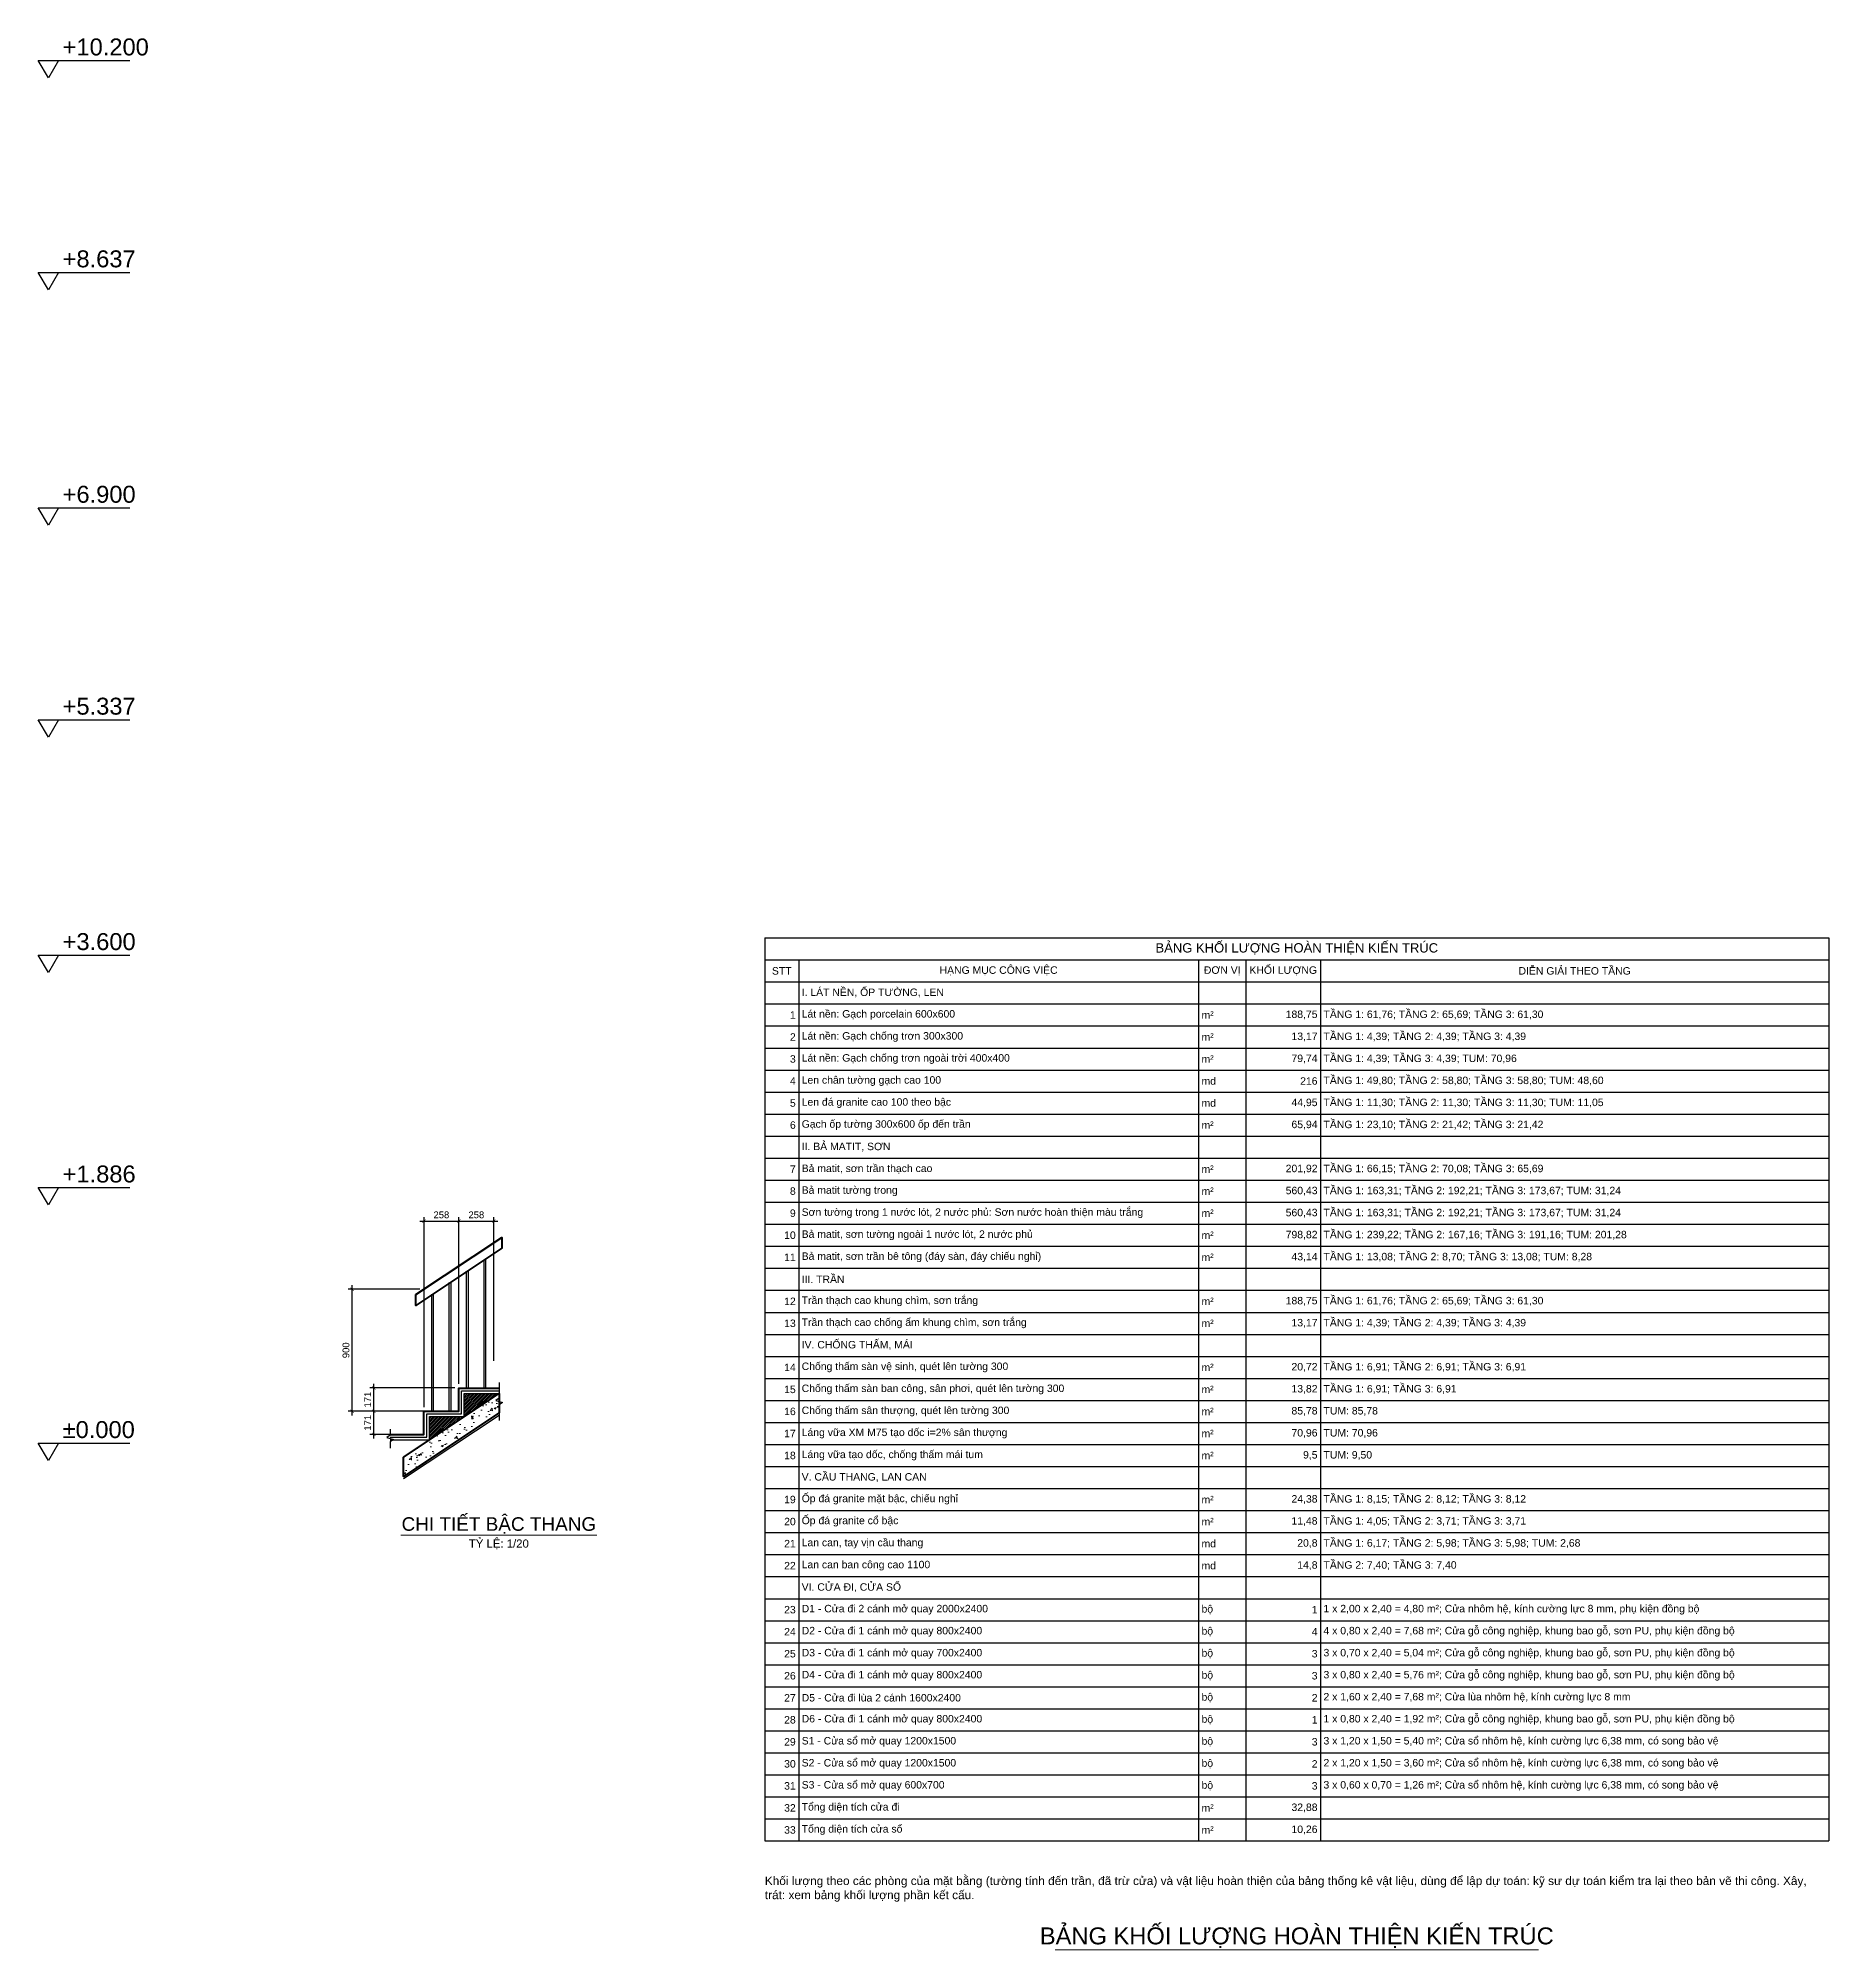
# Model space of a CAD drawing. Header units: millimetres. Extents: x -4035 to 257357, y -7136 to 22735.
# Drawn here: x 216997 to 230207, y -5137 to 8965 of the extents above; entities that cross this region are included whole.
import ezdxf
from ezdxf.enums import TextEntityAlignment as Align

# ---------------------------------------------------------------- set-up
doc = ezdxf.new("R2010")
doc.units = ezdxf.units.MM
doc.header["$LTSCALE"] = 40
for name, color, linetype, lineweight in [('A-ANNO-DIMS', 1, 'Continuous', 18), ('A-ANNO-SYMB', 7, 'Continuous', 25), ('A-ANNO-TEXT', 7, 'Continuous', 18), ('A-DETL', 7, 'Continuous', 25), ('A-DETL-OTLN', 7, 'Continuous', 50), ('A-DETL-PATT', 8, 'Continuous', 9)]:
    doc.layers.add(name, color=color, linetype=linetype, lineweight=lineweight)
doc.styles.add('MCP-ARIAL', font='arial.ttf')
doc.dimstyles.new('MCP-1-20', dxfattribs={"dimscale": 20, "dimtxt": 2.5, "dimasz": 1.2, "dimexe": 1.5, "dimexo": 1.5, "dimgap": 1, "dimtad": 1, "dimdec": 0, "dimdsep": 46, "dimtxsty": 'MCP-ARIAL', "dimblk": 'ARCHTICK', "dimblk1": 'ARCHTICK', "dimblk2": 'ARCHTICK', "dimcen": 0.09, "dimdle": 1.5, "dimclrd": 256, "dimclre": 256, "dimclrt": 256, "dimadec": 0, "dimazin": 0, "dimtfac": 1, "dimtdec": 4, "dimtix": 1, "dimtmove": 2, "dimatfit": 3, "dimfxl": 1, "dimtolj": 1, "dimtzin": 0, "dimarcsym": 0})

# ---------------------------------------------------------------- blocks, each defined once
blk = doc.blocks.new('MCP_COTE')
blk.add_line((-1.5, 2.55), (12, 2.55))
blk.add_lwpolyline([(0, 0), (-1.5, 2.55), (1.5, 2.55)], close=True)
at = {"style": 'MCP-ARIAL'}
blk.add_attdef('COTE', (2.1, 3.3), '', height=2.5, dxfattribs=at)
blk = doc.blocks.new('_ArchTick')
at = {"color": 0, "linetype": 'ByBlock', "const_width": 0.15}
blk.add_lwpolyline([(-0.5, -0.5), (0.5, 0.5)], dxfattribs=at)
blk = doc.blocks.new('*D290')
at = {"layer": 'A-ANNO-DIMS', "lineweight": -2, "transparency": 16777216}
for p, q in [((219813, -1164), (219443, -1164)), ((219473, -1365), (219473, -1134)), ((219813, -1335), (219443, -1335))]:
    blk.add_line(p, q, dxfattribs=at)
at = {"layer": 'Defpoints', "color": 0, "transparency": 16777216}
for p in [(219473, -1164), (219843, -1164), (219843, -1335)]:
    blk.add_point(p, dxfattribs=at)
at = {"layer": 'A-ANNO-DIMS', "lineweight": -2, "transparency": 16777216, "xscale": 24, "yscale": 24, "zscale": 24}
for p, rotation in [((219473, -1164), 90), ((219473, -1335), 270)]:
    blk.add_blockref('_ArchTick', p, dxfattribs=dict(at, rotation=rotation))
at = {"layer": 'A-ANNO-DIMS', "transparency": 16777216, "insert": (219427, -1249), "char_height": 50, "attachment_point": 5, "rotation": 90, "style": 'MCP-ARIAL'}
blk.add_mtext('\\A1;171', dxfattribs=at)
blk = doc.blocks.new('*D291')
at = {"layer": 'A-ANNO-DIMS', "lineweight": -2, "transparency": 16777216}
for p, q in [((219473, -1194), (219473, -962)), ((220070, -992), (219443, -992)), ((220070, -1164), (219443, -1164))]:
    blk.add_line(p, q, dxfattribs=at)
at = {"layer": 'Defpoints', "color": 0, "transparency": 16777216}
for p in [(219473, -992), (220100, -992), (220100, -1164)]:
    blk.add_point(p, dxfattribs=at)
at = {"layer": 'A-ANNO-DIMS', "lineweight": -2, "transparency": 16777216, "xscale": 24, "yscale": 24, "zscale": 24}
for p, rotation in [((219473, -992), 90), ((219473, -1164), 270)]:
    blk.add_blockref('_ArchTick', p, dxfattribs=dict(at, rotation=rotation))
at = {"layer": 'A-ANNO-DIMS', "transparency": 16777216, "insert": (219427, -1078), "char_height": 50, "attachment_point": 5, "rotation": 90, "style": 'MCP-ARIAL'}
blk.add_mtext('\\A1;171', dxfattribs=at)
blk = doc.blocks.new('*D292')
at = {"layer": 'A-ANNO-DIMS', "lineweight": -2, "transparency": 16777216}
for p, q in [((219813, -264), (219283, -264)), ((219313, -1194), (219313, -234)), ((219813, -1164), (219283, -1164))]:
    blk.add_line(p, q, dxfattribs=at)
at = {"layer": 'Defpoints', "color": 0, "transparency": 16777216}
for p in [(219313, -264), (219843, -264), (219843, -1164)]:
    blk.add_point(p, dxfattribs=at)
at = {"layer": 'A-ANNO-DIMS', "lineweight": -2, "transparency": 16777216, "xscale": 24, "yscale": 24, "zscale": 24}
for p, rotation in [((219313, -264), 90), ((219313, -1164), 270)]:
    blk.add_blockref('_ArchTick', p, dxfattribs=dict(at, rotation=rotation))
at = {"layer": 'A-ANNO-DIMS', "transparency": 16777216, "insert": (219267, -714), "char_height": 50, "attachment_point": 5, "rotation": 90, "style": 'MCP-ARIAL'}
blk.add_mtext('\\A1;900', dxfattribs=at)
blk = doc.blocks.new('*D293')
at = {"layer": 'A-ANNO-DIMS', "lineweight": -2, "transparency": 16777216}
for p, q in [((219813, 239), (220130, 239)), ((219843, -1134), (219843, 269)), ((220100, -962), (220100, 269))]:
    blk.add_line(p, q, dxfattribs=at)
at = {"layer": 'Defpoints', "color": 0, "transparency": 16777216}
for p in [(220100, 239), (220100, -992), (219843, -1164)]:
    blk.add_point(p, dxfattribs=at)
at = {"layer": 'A-ANNO-DIMS', "lineweight": -2, "transparency": 16777216, "xscale": 24, "yscale": 24, "zscale": 24, "rotation": 180}
blk.add_blockref('_ArchTick', (219843, 239), dxfattribs=at)
at = {"layer": 'A-ANNO-DIMS', "lineweight": -2, "transparency": 16777216, "xscale": 24, "yscale": 24, "zscale": 24}
blk.add_blockref('_ArchTick', (220100, 239), dxfattribs=at)
at = {"layer": 'A-ANNO-DIMS', "transparency": 16777216, "insert": (219971, 285), "char_height": 50, "attachment_point": 5, "style": 'MCP-ARIAL'}
blk.add_mtext('\\A1;258', dxfattribs=at)
blk = doc.blocks.new('*D294')
at = {"layer": 'A-ANNO-DIMS', "lineweight": -2, "transparency": 16777216}
for p, q in [((220070, 239), (220388, 239)), ((220100, -962), (220100, 269)), ((220358, -791), (220358, 269))]:
    blk.add_line(p, q, dxfattribs=at)
at = {"layer": 'Defpoints', "color": 0, "transparency": 16777216}
for p in [(220358, 239), (220358, -821), (220100, -992)]:
    blk.add_point(p, dxfattribs=at)
at = {"layer": 'A-ANNO-DIMS', "lineweight": -2, "transparency": 16777216, "xscale": 24, "yscale": 24, "zscale": 24, "rotation": 180}
blk.add_blockref('_ArchTick', (220100, 239), dxfattribs=at)
at = {"layer": 'A-ANNO-DIMS', "lineweight": -2, "transparency": 16777216, "xscale": 24, "yscale": 24, "zscale": 24}
blk.add_blockref('_ArchTick', (220358, 239), dxfattribs=at)
at = {"layer": 'A-ANNO-DIMS', "transparency": 16777216, "insert": (220229, 285), "char_height": 50, "attachment_point": 5, "style": 'MCP-ARIAL'}
blk.add_mtext('\\A1;258', dxfattribs=at)
blk = doc.blocks.new('*T295')
at = {"layer": 'A-ANNO-TEXT', "color": 0, "linetype": 'ByBlock', "lineweight": -2, "transparency": 16777216}
for p, q in [((0, 0), (7850, 0)), ((0, 0), (0, -6662.5)), ((7850, 0), (7850, -6662.5)), ((0, -162.5), (7850, -162.5)), ((250, -162.5), (250, -6662.5)), ((3200, -162.5), (3200, -6662.5)), ((3550, -162.5), (3550, -6662.5)), ((4100, -162.5), (4100, -6662.5)), ((0, -325), (7850, -325)), ((0, -487.5), (7850, -487.5)), ((0, -650), (7850, -650)), ((0, -812.5), (7850, -812.5)), ((0, -975), (7850, -975)), ((0, -1137.5), (7850, -1137.5)), ((0, -1300), (7850, -1300)), ((0, -1462.5), (7850, -1462.5)), ((0, -1625), (7850, -1625)), ((0, -1787.5), (7850, -1787.5)), ((0, -1950), (7850, -1950)), ((0, -2112.5), (7850, -2112.5)), ((0, -2275), (7850, -2275)), ((0, -2437.5), (7850, -2437.5)), ((0, -2600), (7850, -2600)), ((0, -2762.5), (7850, -2762.5)), ((0, -2925), (7850, -2925)), ((0, -3087.5), (7850, -3087.5)), ((0, -3250), (7850, -3250)), ((0, -3412.5), (7850, -3412.5)), ((0, -3575), (7850, -3575)), ((0, -3737.5), (7850, -3737.5)), ((0, -3900), (7850, -3900)), ((0, -4062.5), (7850, -4062.5)), ((0, -4225), (7850, -4225)), ((0, -4387.5), (7850, -4387.5)), ((0, -4550), (7850, -4550)), ((0, -4712.5), (7850, -4712.5)), ((0, -4875), (7850, -4875)), ((0, -5037.5), (7850, -5037.5)), ((0, -5200), (7850, -5200)), ((0, -5362.5), (7850, -5362.5)), ((0, -5525), (7850, -5525)), ((0, -5687.5), (7850, -5687.5)), ((0, -5850), (7850, -5850)), ((0, -6012.5), (7850, -6012.5)), ((0, -6175), (7850, -6175)), ((0, -6337.5), (7850, -6337.5)), ((0, -6500), (7850, -6500)), ((0, -6662.5), (7850, -6662.5))]:
    blk.add_line(p, q, dxfattribs=at)
at = {"layer": 'A-ANNO-TEXT', "color": 0, "transparency": 16777216, "style": 'MCP-ARIAL'}
for s, insert, char_height, width, attachment_point in [('BẢNG KHỐI LƯỢNG HOÀN THIỆN KIẾN TRÚC', (3925, -81.25), 68.75, 7806, 5), ('STT', (125, -243.75), 55, 206, 5), ('HẠNG MỤC CÔNG VIỆC', (1725, -243.75), 55, 2906, 5), ('ĐƠN VỊ', (3375, -243.75), 55, 306, 5), ('KHỐI LƯỢNG', (3825, -243.75), 55, 506, 5), ('DIỄN GIẢI THEO TẦNG', (5975, -243.75), 55, 3706, 5), ('I. LÁT NỀN, ỐP TƯỜNG, LEN', (272, -406.25), 55, 2906, 4), ('1', (228, -568.75), 55, 206, 6), ('Lát nền: Gạch porcelain 600x600', (272, -568.75), 55, 2906, 4), ('m²', (3222, -568.75), 55, 306, 4), ('188,75', (4078, -568.75), 55, 506, 6), ('TẦNG 1: 61,76; TẦNG 2: 65,69; TẦNG 3: 61,30', (4122, -568.75), 55, 3706, 4), ('2', (228, -731.25), 55, 206, 6), ('Lát nền: Gạch chống trơn 300x300', (272, -731.25), 55, 2906, 4), ('m²', (3222, -731.25), 55, 306, 4), ('13,17', (4078, -731.25), 55, 506, 6), ('TẦNG 1: 4,39; TẦNG 2: 4,39; TẦNG 3: 4,39', (4122, -731.25), 55, 3706, 4), ('TẦNG 1: 4,39; TẦNG 3: 4,39; TUM: 70,96', (4122, -893.75), 55, 3706, 4), ('3', (228, -893.75), 55, 206, 6), ('Lát nền: Gạch chống trơn ngoài trời 400x400', (272, -893.75), 55, 2906, 4), ('m²', (3222, -893.75), 55, 306, 4), ('79,74', (4078, -893.75), 55, 506, 6), ('4', (228, -1056.25), 55, 206, 6), ('Len chân tường gạch cao 100', (272, -1056.25), 55, 2906, 4), ('md', (3222, -1056.25), 55, 306, 4), ('216', (4078, -1056.25), 55, 506, 6), ('TẦNG 1: 49,80; TẦNG 2: 58,80; TẦNG 3: 58,80; TUM: 48,60', (4122, -1056.25), 55, 3706, 4), ('5', (228, -1218.75), 55, 206, 6), ('Len đá granite cao 100 theo bậc', (272, -1218.75), 55, 2906, 4), ('md', (3222, -1218.75), 55, 306, 4), ('44,95', (4078, -1218.75), 55, 506, 6), ('TẦNG 1: 11,30; TẦNG 2: 11,30; TẦNG 3: 11,30; TUM: 11,05', (4122, -1218.75), 55, 3706, 4), ('6', (228, -1381.25), 55, 206, 6), ('Gạch ốp tường 300x600 ốp đến trần', (272, -1381.25), 55, 2906, 4), ('m²', (3222, -1381.25), 55, 306, 4), ('65,94', (4078, -1381.25), 55, 506, 6), ('TẦNG 1: 23,10; TẦNG 2: 21,42; TẦNG 3: 21,42', (4122, -1381.25), 55, 3706, 4), ('II. BẢ MATIT, SƠN', (272, -1543.75), 55, 2906, 4), ('7', (228, -1706.25), 55, 206, 6), ('Bả matit, sơn trần thạch cao', (272, -1706.25), 55, 2906, 4), ('m²', (3222, -1706.25), 55, 306, 4), ('201,92', (4078, -1706.25), 55, 506, 6), ('TẦNG 1: 66,15; TẦNG 2: 70,08; TẦNG 3: 65,69', (4122, -1706.25), 55, 3706, 4), ('Bả matit tường trong', (272, -1868.75), 55, 2906, 4), ('TẦNG 1: 163,31; TẦNG 2: 192,21; TẦNG 3: 173,67; TUM: 31,24', (4122, -1868.75), 55, 3706, 4), ('8', (228, -1868.75), 55, 206, 6), ('m²', (3222, -1868.75), 55, 306, 4), ('560,43', (4078, -1868.75), 55, 506, 6), ('9', (228, -2031.25), 55, 206, 6), ('Sơn tường trong 1 nước lót, 2 nước phủ: Sơn nước hoàn thiện màu trắng', (272, -2031.25), 55, 2906, 4), ('m²', (3222, -2031.25), 55, 306, 4), ('560,43', (4078, -2031.25), 55, 506, 6), ('TẦNG 1: 163,31; TẦNG 2: 192,21; TẦNG 3: 173,67; TUM: 31,24', (4122, -2031.25), 55, 3706, 4), ('10', (228, -2193.75), 55, 206, 6), ('Bả matit, sơn tường ngoài 1 nước lót, 2 nước phủ', (272, -2193.75), 55, 2906, 4), ('m²', (3222, -2193.75), 55, 306, 4), ('798,82', (4078, -2193.75), 55, 506, 6), ('TẦNG 1: 239,22; TẦNG 2: 167,16; TẦNG 3: 191,16; TUM: 201,28', (4122, -2193.75), 55, 3706, 4), ('11', (228, -2356.25), 55, 206, 6), ('Bả matit, sơn trần bê tông (đáy sàn, đáy chiếu nghỉ)', (272, -2356.25), 55, 2906, 4), ('m²', (3222, -2356.25), 55, 306, 4), ('43,14', (4078, -2356.25), 55, 506, 6), ('TẦNG 1: 13,08; TẦNG 2: 8,70; TẦNG 3: 13,08; TUM: 8,28', (4122, -2356.25), 55, 3706, 4), ('III. TRẦN', (272, -2518.75), 55, 2906, 4), ('12', (228, -2681.25), 55, 206, 6), ('Trần thạch cao khung chìm, sơn trắng', (272, -2681.25), 55, 2906, 4), ('m²', (3222, -2681.25), 55, 306, 4), ('188,75', (4078, -2681.25), 55, 506, 6), ('TẦNG 1: 61,76; TẦNG 2: 65,69; TẦNG 3: 61,30', (4122, -2681.25), 55, 3706, 4), ('13', (228, -2843.75), 55, 206, 6), ('Trần thạch cao chống ẩm khung chìm, sơn trắng', (272, -2843.75), 55, 2906, 4), ('m²', (3222, -2843.75), 55, 306, 4), ('13,17', (4078, -2843.75), 55, 506, 6), ('TẦNG 1: 4,39; TẦNG 2: 4,39; TẦNG 3: 4,39', (4122, -2843.75), 55, 3706, 4), ('IV. CHỐNG THẤM, MÁI', (272, -3006.25), 55, 2906, 4), ('14', (228, -3168.75), 55, 206, 6), ('Chống thấm sàn vệ sinh, quét lên tường 300', (272, -3168.75), 55, 2906, 4), ('m²', (3222, -3168.75), 55, 306, 4), ('20,72', (4078, -3168.75), 55, 506, 6), ('TẦNG 1: 6,91; TẦNG 2: 6,91; TẦNG 3: 6,91', (4122, -3168.75), 55, 3706, 4), ('15', (228, -3331.25), 55, 206, 6), ('Chống thấm sàn ban công, sân phơi, quét lên tường 300', (272, -3331.25), 55, 2906, 4), ('m²', (3222, -3331.25), 55, 306, 4), ('13,82', (4078, -3331.25), 55, 506, 6), ('TẦNG 1: 6,91; TẦNG 3: 6,91', (4122, -3331.25), 55, 3706, 4), ('16', (228, -3493.75), 55, 206, 6), ('Chống thấm sân thượng, quét lên tường 300', (272, -3493.75), 55, 2906, 4), ('m²', (3222, -3493.75), 55, 306, 4), ('85,78', (4078, -3493.75), 55, 506, 6), ('TUM: 85,78', (4122, -3493.75), 55, 3706, 4), ('17', (228, -3656.25), 55, 206, 6), ('Láng vữa XM M75 tạo dốc i=2% sân thượng', (272, -3656.25), 55, 2906, 4), ('m²', (3222, -3656.25), 55, 306, 4), ('70,96', (4078, -3656.25), 55, 506, 6), ('TUM: 70,96', (4122, -3656.25), 55, 3706, 4), ('18', (228, -3818.75), 55, 206, 6), ('Láng vữa tạo dốc, chống thấm mái tum', (272, -3818.75), 55, 2906, 4), ('m²', (3222, -3818.75), 55, 306, 4), ('9,5', (4078, -3818.75), 55, 506, 6), ('TUM: 9,50', (4122, -3818.75), 55, 3706, 4), ('V. CẦU THANG, LAN CAN', (272, -3981.25), 55, 2906, 4), ('19', (228, -4143.75), 55, 206, 6), ('Ốp đá granite mặt bậc, chiếu nghỉ', (272, -4143.75), 55, 2906, 4), ('m²', (3222, -4143.75), 55, 306, 4), ('24,38', (4078, -4143.75), 55, 506, 6), ('TẦNG 1: 8,15; TẦNG 2: 8,12; TẦNG 3: 8,12', (4122, -4143.75), 55, 3706, 4), ('20', (228, -4306.25), 55, 206, 6), ('Ốp đá granite cổ bậc', (272, -4306.25), 55, 2906, 4), ('m²', (3222, -4306.25), 55, 306, 4), ('11,48', (4078, -4306.25), 55, 506, 6), ('TẦNG 1: 4,05; TẦNG 2: 3,71; TẦNG 3: 3,71', (4122, -4306.25), 55, 3706, 4), ('21', (228, -4468.75), 55, 206, 6), ('Lan can, tay vịn cầu thang', (272, -4468.75), 55, 2906, 4), ('md', (3222, -4468.75), 55, 306, 4), ('20,8', (4078, -4468.75), 55, 506, 6), ('TẦNG 1: 6,17; TẦNG 2: 5,98; TẦNG 3: 5,98; TUM: 2,68', (4122, -4468.75), 55, 3706, 4), ('22', (228, -4631.25), 55, 206, 6), ('Lan can ban công cao 1100', (272, -4631.25), 55, 2906, 4), ('md', (3222, -4631.25), 55, 306, 4), ('14,8', (4078, -4631.25), 55, 506, 6), ('TẦNG 2: 7,40; TẦNG 3: 7,40', (4122, -4631.25), 55, 3706, 4), ('VI. CỬA ĐI, CỬA SỔ', (272, -4793.75), 55, 2906, 4), ('23', (228, -4956.25), 55, 206, 6), ('D1 - Cửa đi 2 cánh mở quay 2000x2400', (272, -4956.25), 55, 2906, 4), ('bộ', (3222, -4956.25), 55, 306, 4), ('1', (4078, -4956.25), 55, 506, 6), ('1 x 2,00 x 2,40 = 4,80 m²; Cửa nhôm hệ, kính cường lực 8 mm, phụ kiện đồng bộ', (4122, -4956.25), 55, 3706, 4), ('4 x 0,80 x 2,40 = 7,68 m²; Cửa gỗ công nghiệp, khung bao gỗ, sơn PU, phụ kiện đồng bộ', (4122, -5118.75), 55, 3706, 4), ('24', (228, -5118.75), 55, 206, 6), ('D2 - Cửa đi 1 cánh mở quay 800x2400', (272, -5118.75), 55, 2906, 4), ('bộ', (3222, -5118.75), 55, 306, 4), ('4', (4078, -5118.75), 55, 506, 6), ('25', (228, -5281.25), 55, 206, 6), ('D3 - Cửa đi 1 cánh mở quay 700x2400', (272, -5281.25), 55, 2906, 4), ('bộ', (3222, -5281.25), 55, 306, 4), ('3', (4078, -5281.25), 55, 506, 6), ('3 x 0,70 x 2,40 = 5,04 m²; Cửa gỗ công nghiệp, khung bao gỗ, sơn PU, phụ kiện đồng bộ', (4122, -5281.25), 55, 3706, 4), ('26', (228, -5443.75), 55, 206, 6), ('D4 - Cửa đi 1 cánh mở quay 800x2400', (272, -5443.75), 55, 2906, 4), ('bộ', (3222, -5443.75), 55, 306, 4), ('3', (4078, -5443.75), 55, 506, 6), ('3 x 0,80 x 2,40 = 5,76 m²; Cửa gỗ công nghiệp, khung bao gỗ, sơn PU, phụ kiện đồng bộ', (4122, -5443.75), 55, 3706, 4), ('27', (228, -5606.25), 55, 206, 6), ('D5 - Cửa đi lùa 2 cánh 1600x2400', (272, -5606.25), 55, 2906, 4), ('bộ', (3222, -5606.25), 55, 306, 4), ('2', (4078, -5606.25), 55, 506, 6), ('2 x 1,60 x 2,40 = 7,68 m²; Cửa lùa nhôm hệ, kính cường lực 8 mm', (4122, -5606.25), 55, 3706, 4), ('28', (228, -5768.75), 55, 206, 6), ('D6 - Cửa đi 1 cánh mở quay 800x2400', (272, -5768.75), 55, 2906, 4), ('bộ', (3222, -5768.75), 55, 306, 4), ('1', (4078, -5768.75), 55, 506, 6), ('1 x 0,80 x 2,40 = 1,92 m²; Cửa gỗ công nghiệp, khung bao gỗ, sơn PU, phụ kiện đồng bộ', (4122, -5768.75), 55, 3706, 4), ('29', (228, -5931.25), 55, 206, 6), ('S1 - Cửa sổ mở quay 1200x1500', (272, -5931.25), 55, 2906, 4), ('bộ', (3222, -5931.25), 55, 306, 4), ('3', (4078, -5931.25), 55, 506, 6), ('3 x 1,20 x 1,50 = 5,40 m²; Cửa sổ nhôm hệ, kính cường lực 6,38 mm, có song bảo vệ', (4122, -5931.25), 55, 3706, 4), ('S2 - Cửa sổ mở quay 1200x1500', (272, -6093.75), 55, 2906, 4), ('bộ', (3222, -6093.75), 55, 306, 4), ('2 x 1,20 x 1,50 = 3,60 m²; Cửa sổ nhôm hệ, kính cường lực 6,38 mm, có song bảo vệ', (4122, -6093.75), 55, 3706, 4), ('30', (228, -6093.75), 55, 206, 6), ('2', (4078, -6093.75), 55, 506, 6), ('31', (228, -6256.25), 55, 206, 6), ('S3 - Cửa sổ mở quay 600x700', (272, -6256.25), 55, 2906, 4), ('bộ', (3222, -6256.25), 55, 306, 4), ('3', (4078, -6256.25), 55, 506, 6), ('3 x 0,60 x 0,70 = 1,26 m²; Cửa sổ nhôm hệ, kính cường lực 6,38 mm, có song bảo vệ', (4122, -6256.25), 55, 3706, 4), ('32', (228, -6418.75), 55, 206, 6), ('Tổng diện tích cửa đi', (272, -6418.75), 55, 2906, 4), ('m²', (3222, -6418.75), 55, 306, 4), ('32,88', (4078, -6418.75), 55, 506, 6), ('33', (228, -6581.25), 55, 206, 6), ('Tổng diện tích cửa sổ', (272, -6581.25), 55, 2906, 4), ('m²', (3222, -6581.25), 55, 306, 4), ('10,26', (4078, -6581.25), 55, 506, 6)]:
    blk.add_mtext(s, dxfattribs=dict(at, insert=insert, char_height=char_height, width=width, attachment_point=attachment_point))

msp = doc.modelspace()

# ---------------------------------------------------------------- hatches: boundary and pattern name
at = {"layer": 'A-DETL-PATT'}
h = msp.add_hatch(dxfattribs=at)
h.set_pattern_fill('AR-CONC', color=256, scale=0.8, style=0)
h.paths.add_polyline_path([(219692.595, -1501.602), (220397.595, -1032.252), (220397.595, -1176.412), (219692.595, -1645.762)], flags=16)
h = msp.add_hatch(dxfattribs=at)
h.set_pattern_fill('ANSI31', color=256, scale=3, style=0)
h.paths.add_polyline_path([(220140.095, -1203.682), (220140.095, -1032.252), (220397.595, -1032.252)], flags=16)
h = msp.add_hatch(dxfattribs=at)
h.set_pattern_fill('ANSI31', color=256, scale=3, style=0)
h.paths.add_polyline_path([(219882.595, -1375.112), (219882.595, -1203.682), (220140.095, -1203.682)], flags=16)

# ---------------------------------------------------------------- linework, layer by layer
at = {"layer": 'A-ANNO-TEXT'}
for p, q in [((219671.595, -2077.762), (221118.595, -2077.762)), ((224498.681, -5136.508), (228066.181, -5136.508))]:
    msp.add_line(p, q, dxfattribs=at)
at = {"layer": 'A-DETL'}
for points in [[(220157.475, -992.252), (220157.475, -129.402)], [(220171.475, -992.252), (220171.475, -129.402)], [(220286.225, -992.252), (220286.225, -43.682)], [(220300.225, -992.252), (220300.225, -43.682)], [(220028.725, -1163.682), (220028.725, -215.112)], [(220042.725, -1163.682), (220042.725, -215.112)], [(219899.975, -1163.682), (219899.975, -300.822)], [(219913.975, -1163.682), (219913.975, -300.822)], [(220397.595, -952.252), (220397.595, -1067.832), (220373.595, -1083.832), (220421.595, -1099.832), (220397.595, -1115.832), (220397.595, -1231.412)], [(219592.595, -1355.112), (219862.595, -1355.112), (219862.595, -1183.682), (220120.095, -1183.682), (220120.095, -1012.252), (220397.595, -1012.252)], [(219592.595, -1375.112), (219882.595, -1375.112), (219882.595, -1203.682), (220140.095, -1203.682), (220140.095, -1032.252), (220397.595, -1032.252)], [(220125.095, -992.252), (220125.095, -996.252)], [(220145.095, -992.252), (220145.095, -996.252)], [(219692.595, -1660.762), (220397.595, -1191.412)], [(219867.595, -1163.682), (219867.595, -1167.682)], [(219887.595, -1163.682), (219887.595, -1167.682)], [(219592.595, -1295.112), (219592.595, -1341.112), (219568.595, -1357.112), (219616.595, -1373.112), (219592.595, -1389.112), (219592.595, -1435.112)]]:
    msp.add_lwpolyline(points, dxfattribs=at)
at = {"layer": 'A-DETL-OTLN'}
for points in [[(219782.595, -303.632), (220417.595, 119.118), (220417.595, 39.118), (219782.595, -383.632)], [(219692.595, -1501.602), (220397.595, -1032.252), (220397.595, -1176.412), (219692.595, -1645.762)]]:
    msp.add_lwpolyline(points, close=True, dxfattribs=at)
msp.add_lwpolyline([(219592.595, -1335.112), (219842.595, -1335.112), (219842.595, -1163.682), (220100.095, -1163.682), (220100.095, -992.252), (220397.595, -992.252)], dxfattribs=at)

# ---------------------------------------------------------------- block references
msp.add_blockref('*T295', (222357.431, 2328.492))
at = {"layer": 'A-ANNO-SYMB', "xscale": 50, "yscale": 50, "zscale": 50}
for p, values in [((217071.51, 8673.492), {'COTE': '+10.200'}), ((217071.51, 7110.332), {'COTE': '+8.637'}), ((217071.51, 5373.492), {'COTE': '+6.900'}), ((217071.51, 3810.332), {'COTE': '+5.337'}), ((217071.51, 2073.492), {'COTE': '+3.600'}), ((217071.51, 359.202), {'COTE': '+1.886'}), ((217071.51, -1526.508), {'COTE': '±0.000'})]:
    msp.add_blockref('MCP_COTE', p, dxfattribs=at).add_auto_attribs(values)

# ---------------------------------------------------------------- texts
at = {"layer": 'A-ANNO-TEXT', "style": 'MCP-ARIAL'}
for s, height, p in [('CHI TIẾT BẬC THANG', 100, (220395.095, -2045.762)), ('TỶ LỆ: 1/20', 60, (220395.095, -2169.762)), ('BẢNG KHỐI LƯỢNG HOÀN THIỆN KIẾN TRÚC', 125, (226282.431, -5096.508))]:
    msp.add_text(s, height=height, dxfattribs=at).set_placement(p, align=Align.CENTER)
at = {"layer": 'A-ANNO-TEXT', "insert": (222357.431, -4596.508), "char_height": 62.5, "width": 7750, "attachment_point": 1, "style": 'MCP-ARIAL'}
msp.add_mtext('Khối lượng theo các phòng của mặt bằng (tường tính đến trần, đã trừ cửa) và vật liệu hoàn thiện của bảng thống kê vật liệu, dùng để lập dự toán: kỹ sư dự toán kiểm tra lại theo bản vẽ thi công. Xây, trát: xem bảng khối lượng phần kết cấu.', dxfattribs=at)

# ---------------------------------------------------------------- dimensions: what is measured, and where the dimension line sits
at = {"layer": 'A-ANNO-DIMS'}
for base, p1, p2, picture, middle in [((220100.095, 239.118), (219842.595, -1163.682), (220100.095, -992.252), '*D293', (219971.345, 284.646649386)), ((220357.595, 239.118), (220100.095, -992.252), (220357.595, -820.822), '*D294', (220228.845, 284.646649386))]:
    dim = msp.add_linear_dim(base=base, p1=p1, p2=p2, dimstyle='MCP-1-20', dxfattribs=at)
    dim.commit()
    dim.dimension.update_dxf_attribs({"geometry": picture, "text_midpoint": middle})
for base, p1, p2, picture, middle in [((219312.595, -263.682), (219842.595, -1163.682), (219842.595, -263.682), '*D292', (219267.066, -713.682)), ((219472.595, -992.252), (220100.095, -1163.682), (220100.095, -992.252), '*D291', (219427.493, -1077.967)), ((219472.595, -1163.682), (219842.595, -1335.112), (219842.595, -1163.682), '*D290', (219427.493, -1249.397))]:
    dim = msp.add_linear_dim(base=base, p1=p1, p2=p2, angle=90, dimstyle='MCP-1-20', dxfattribs=at)
    dim.commit()
    dim.dimension.update_dxf_attribs({"geometry": picture, "text_midpoint": middle})

doc.saveas('drawing.dxf')
